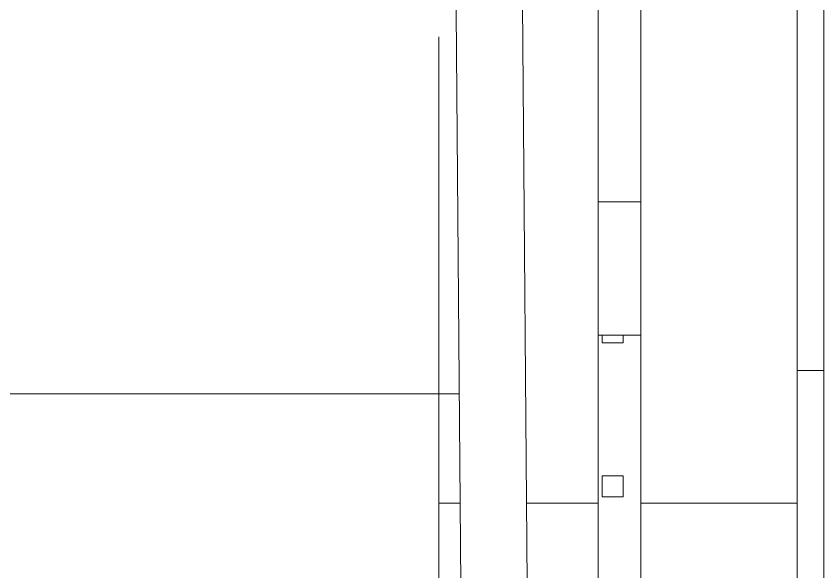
# Model space of a CAD drawing. Header units: millimetres. Extents: x -546 to 1681, y -650 to 1730.
# Drawn here: x 872.04 to 878.13, y 564.79 to 568.97 of the extents above; entities that cross this region are included whole.
import ezdxf

# ---------------------------------------------------------------- set-up
doc = ezdxf.new("R2010")
doc.units = ezdxf.units.MM

msp = doc.modelspace()

# ---------------------------------------------------------------- linework, layer by layer
at = {"color": 7, "lineweight": 0}
for points in [[(878.1273, 591.3717), (878.1273, 546.2716)], [(878.1273, 591.3717), (878.1273, 546.3716)], [(877.9273, 546.4716), (877.9273, 590.7977)], [(875.1823, 590.6047), (875.3973, 564.0706)], [(875.8973, 564.0746), (875.6823, 590.6087)], [(876.4273, 567.5746), (876.4273, 589.6917)], [(876.7473, 589.6917), (876.7473, 567.5746)], [(875.2273, 548.9716), (875.2273, 568.8166)], [(876.7473, 567.5746), (876.4273, 567.5746)], [(876.4273, 567.5746), (876.4273, 566.5696)], [(876.7473, 566.5696), (876.7473, 567.5746)], [(876.4273, 564.3876), (876.4273, 566.5696)], [(876.4273, 566.5696), (876.7473, 566.5696)], [(876.6163, 566.5696), (876.4563, 566.5696)], [(876.4563, 566.5696), (876.4563, 566.5126)], [(876.6163, 566.5126), (876.6163, 566.5696)], [(876.7473, 566.5696), (876.7473, 564.3876)], [(876.4563, 566.5126), (876.6163, 566.5126)], [(878.1273, 566.3046), (877.9273, 566.3046)], [(875.3813, 566.1286), (859.9273, 566.1286)], [(876.6163, 565.5126), (876.4563, 565.5126)], [(876.4563, 565.5126), (876.4563, 565.3526)], [(876.6163, 565.3526), (876.6163, 565.5126)], [(876.4563, 565.3526), (876.6163, 565.3526)], [(875.3873, 565.3046), (875.2273, 565.3046)], [(876.4273, 565.3046), (875.8863, 565.3046)], [(877.9273, 565.3046), (876.7473, 565.3046)]]:
    msp.add_lwpolyline(points, dxfattribs=at)

doc.saveas('drawing.dxf')
